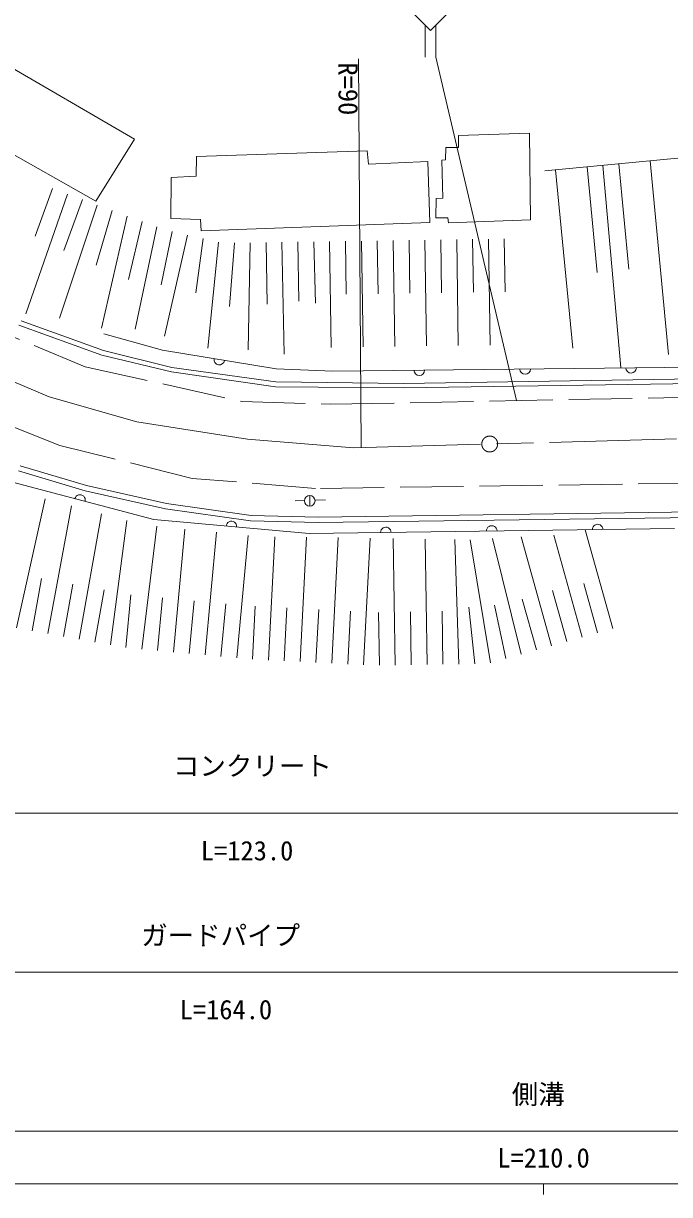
# Model space of a CAD drawing. Units: millimetres, scale not verified. Extents: x 40000 to 680000, y 20000 to 380000.
# Drawn here: x 118876 to 179903, y 204000 to 314554 of the extents above; entities that cross this region are included whole.
import ezdxf
from ezdxf.enums import TextEntityAlignment as Align

# ---------------------------------------------------------------- set-up
doc = ezdxf.new("R2010")
doc.units = ezdxf.units.MM
doc.header["$LTSCALE"] = 1000
doc.linetypes.add('CHAIN', pattern=[18.5, 12, -1.5, 3.5, -1.5])
doc.linetypes.add('DASHED', pattern=[7.5, 6, -1.5])
for name, color, linetype, lineweight in [('M-BMK', 2, 'CHAIN', 13), ('M-STR-HTXT', 7, 'Continuous', 13), ('M-STR-STRC', 7, 'Continuous', 13), ('M-TTL-BAND', 7, 'Continuous', 13), ('M-WORK', 1, 'Continuous', 13)]:
    doc.layers.add(name, color=color, linetype=linetype, lineweight=lineweight)
doc.styles.add('ＭＳ ゴシック', font='')
doc.styles.get('ＭＳ ゴシック').set_extended_font_data('MS Gothic')

msp = doc.modelspace()

# ---------------------------------------------------------------- linework, layer by layer
at = {"layer": 'M-BMK'}
for p, q in [((110689, 283794), (121297, 279309)), ((121297, 279309), (129582, 276934)), ((129582, 276934), (140031, 275298)), ((140031, 275298), (150058, 274506)), ((150058, 274506), (183436, 275403))]:
    msp.add_line(p, q, dxfattribs=at)
msp.add_circle((162915, 274852), 750, dxfattribs=at)
at = {"layer": 'M-STR-HTXT'}
for p, q in [((150778, 274526), (150521, 311222)), ((80531, 240000), (200271, 240000)), ((70758, 225000), (204437, 225000)), ((70368, 210000), (265746, 210000))]:
    msp.add_line(p, q, dxfattribs=at)
at = {"layer": 'M-STR-STRC'}
for p, q in [((156831, 311380), (156831, 314380)), ((157831, 314380), (157831, 311380)), ((157831, 311380), (165452, 278944))]:
    msp.add_line(p, q, dxfattribs=at)
msp.add_lwpolyline([(157331, 313880), (150967, 320244), (157331, 326608), (163695, 320244)], close=True, dxfattribs=at)
at = {"layer": 'M-TTL-BAND'}
for p, q in [((40000, 205000), (579000, 205000)), ((168000, 205000), (168000, 204000))]:
    msp.add_line(p, q, dxfattribs=at)
at = {"layer": 'M-WORK'}
for p, q in [((112031, 313713), (129375, 303615)), ((125716, 297775), (103904, 310089)), ((159955, 303976), (166663, 304187)), ((166663, 304187), (166781, 296025)), ((129375, 303615), (125716, 297775)), ((159955, 302850), (159955, 303976)), ((168127, 300626), (198312, 303529)), ((135194, 300142), (135210, 301987)), ((135210, 301987), (151347, 302535)), ((151347, 302535), (151456, 301284)), ((158736, 301678), (158759, 302850)), ((158759, 302850), (159955, 302850)), ((151456, 301284), (157069, 301518)), ((157069, 301518), (157257, 295748)), ((158407, 301654), (158736, 301678)), ((158478, 298066), (158407, 301654)), ((169122, 300722), (170767, 283893)), ((172108, 301009), (173065, 291055)), ((173601, 301153), (175312, 282087)), ((175095, 301296), (176052, 291342)), ((178081, 301583), (179791, 283312)), ((132802, 296139), (132818, 300017)), ((132818, 300017), (135194, 300142)), ((121630, 298961), (119979, 294467)), ((123038, 298443), (119093, 287137)), ((125854, 297409), (122276, 286716)), ((124446, 297926), (122681, 293123)), ((157821, 296189), (157844, 298019)), ((157844, 298019), (158478, 298066)), ((127262, 296892), (125748, 291740)), ((128670, 296375), (126252, 285802)), ((130078, 295857), (128801, 290391)), ((131486, 295340), (129434, 285703)), ((135601, 296030), (132802, 296139)), ((135648, 294967), (135601, 296030)), ((157257, 295748), (135648, 294967)), ((158947, 296213), (157821, 296189)), ((159017, 295720), (158947, 296213)), ((166781, 296025), (159017, 295720)), ((132921, 294916), (131897, 289863)), ((134384, 294582), (132194, 285026)), ((135846, 294249), (135153, 289109)), ((155296, 294083), (155372, 289083)), ((156796, 294106), (156947, 284107)), ((158296, 294128), (158371, 289129)), ((159795, 294151), (159947, 284152)), ((161295, 294174), (161371, 289174)), ((162795, 294196), (162946, 284198)), ((164295, 294219), (164371, 289220)), ((137309, 293916), (136292, 283901)), ((138798, 293833), (138354, 287842)), ((140298, 293856), (140112, 283727)), ((141797, 293879), (141886, 288057)), ((143297, 293901), (143488, 283340)), ((144797, 293924), (144882, 288330)), ((146297, 293947), (146454, 288157)), ((147797, 293969), (147948, 283971)), ((149297, 293992), (149372, 288993)), ((150796, 294015), (150948, 284016)), ((152296, 294037), (152372, 289038)), ((153796, 294060), (153947, 284061)), ((118658, 286471), (126434, 283691)), ((118457, 286068), (126292, 283237)), ((126469, 285239), (131999, 283698)), ((126292, 283237), (132862, 281672)), ((126434, 283691), (132900, 282084)), ((131999, 283698), (142741, 281954)), ((132900, 282084), (142714, 280706)), ((142741, 281954), (148088, 281727)), ((148088, 281727), (204437, 282365)), ((132862, 281672), (142691, 280240)), ((154792, 280561), (198514, 281277)), ((154794, 280161), (208164, 280937)), ((142691, 280240), (154794, 280161)), ((142714, 280706), (154792, 280561)), ((118403, 272322), (124722, 270436)), ((118562, 272796), (124848, 270920)), ((131180, 267721), (117248, 271415)), ((124848, 270920), (132400, 269231)), ((124722, 270436), (132310, 268739)), ((145917, 268991), (145917, 269991)), ((118229, 257485), (120926, 269692)), ((121182, 256955), (123414, 269028)), ((132310, 268739), (140333, 267606)), ((132400, 269231), (140375, 268105)), ((145417, 269516), (144549, 269491)), ((146414, 269546), (147420, 269587)), ((146707, 267941), (198823, 268668)), ((124135, 256424), (126262, 268268)), ((127088, 255894), (128655, 267629)), ((145851, 266402), (131180, 267721)), ((140333, 267606), (146704, 267441)), ((140375, 268105), (146707, 267941)), ((146704, 267441), (212480, 268341)), ((130058, 255492), (131464, 267092)), ((133045, 255215), (134124, 266822)), ((136032, 254937), (137109, 266520)), ((180364, 266877), (145851, 266402)), ((174543, 257432), (171926, 266766)), ((139019, 254660), (140093, 266217)), ((142012, 254460), (142607, 266105)), ((145008, 254307), (145609, 266059)), ((148004, 254154), (148610, 266013)), ((151000, 254001), (151612, 265967)), ((153999, 253986), (153809, 265932)), ((156999, 254034), (156810, 265883)), ((159998, 254082), (159606, 265838)), ((162989, 254192), (161062, 265814)), ((165877, 255002), (163182, 265931)), ((168766, 255812), (165886, 266081)), ((171654, 256622), (168955, 266250)), ((119706, 257220), (120590, 262141)), ((122659, 256690), (123542, 261611)), ((125611, 256159), (126495, 261081)), ((170210, 256217), (168860, 261031)), ((173099, 257027), (171790, 261694)), ((128564, 255631), (129027, 260610)), ((131552, 255354), (132014, 260332)), ((134539, 255076), (135001, 260055)), ((167322, 255407), (165972, 260221)), ((137526, 254798), (137988, 259777)), ((140514, 254537), (140769, 259530)), ((143510, 254384), (143765, 259377)), ((146506, 254231), (146761, 259224)), ((149502, 254077), (149757, 259071)), ((152499, 253962), (152419, 258961)), ((155499, 254010), (155419, 259009)), ((158498, 254058), (158419, 259057)), ((161498, 254105), (160941, 259447)), ((164433, 254597), (163373, 259629))]:
    msp.add_line(p, q, dxfattribs=at)
at = {"layer": 'M-WORK', "linetype": 'DASHED'}
for p, q in [((112953, 286997), (124721, 282142)), ((124721, 282142), (139497, 278870)), ((122304, 274724), (108055, 280371)), ((139497, 278870), (147888, 278606)), ((147888, 278606), (194469, 279503)), ((134811, 271611), (122304, 274724)), ((146474, 270661), (134811, 271611)), ((197944, 271373), (146474, 270661))]:
    msp.add_line(p, q, dxfattribs=at)
at = {"layer": 'M-WORK'}
msp.add_circle((145917, 269491), 500, dxfattribs=at)
for centre, start, end in [((137370, 282826), 170.78129, 350.78129), ((166264, 281933), 180.6484, 0.6484), ((176263, 282046), 180.6484, 0.6484), ((156264, 281820), 180.6484, 0.6484), ((124214, 269568), 345.14966, 165.14966), ((138516, 267062), 354.86132, 174.86132), ((153109, 266502), 0.78842, 180.78842), ((163108, 266639), 0.78842, 180.78842), ((173107, 266777), 0.78842, 180.78842)]:
    msp.add_arc(centre, 500, start, end, dxfattribs=at)

# ---------------------------------------------------------------- texts
at = {"layer": 'M-STR-HTXT', "style": 'ＭＳ ゴシック'}
msp.add_text('R=90', height=1833, rotation=270.402, dxfattribs=at).set_placement((148066, 310861), align=Align.BOTTOM_LEFT)
for s, p in [('コンクリート', (133000, 243000)), ('ガードパイプ', (130000, 227000)), ('側溝', (165000, 212000))]:
    msp.add_text(s, height=1833, dxfattribs=at).set_placement(p, align=Align.BOTTOM_LEFT)
for s, p in [('L=123.0', (140000, 235000)), ('L=164.0', (138000, 220000)), ('L=210.0', (168000, 206000))]:
    msp.add_text(s, height=1833, dxfattribs=at).set_placement(p, align=Align.BOTTOM_CENTER)

doc.saveas('drawing.dxf')
